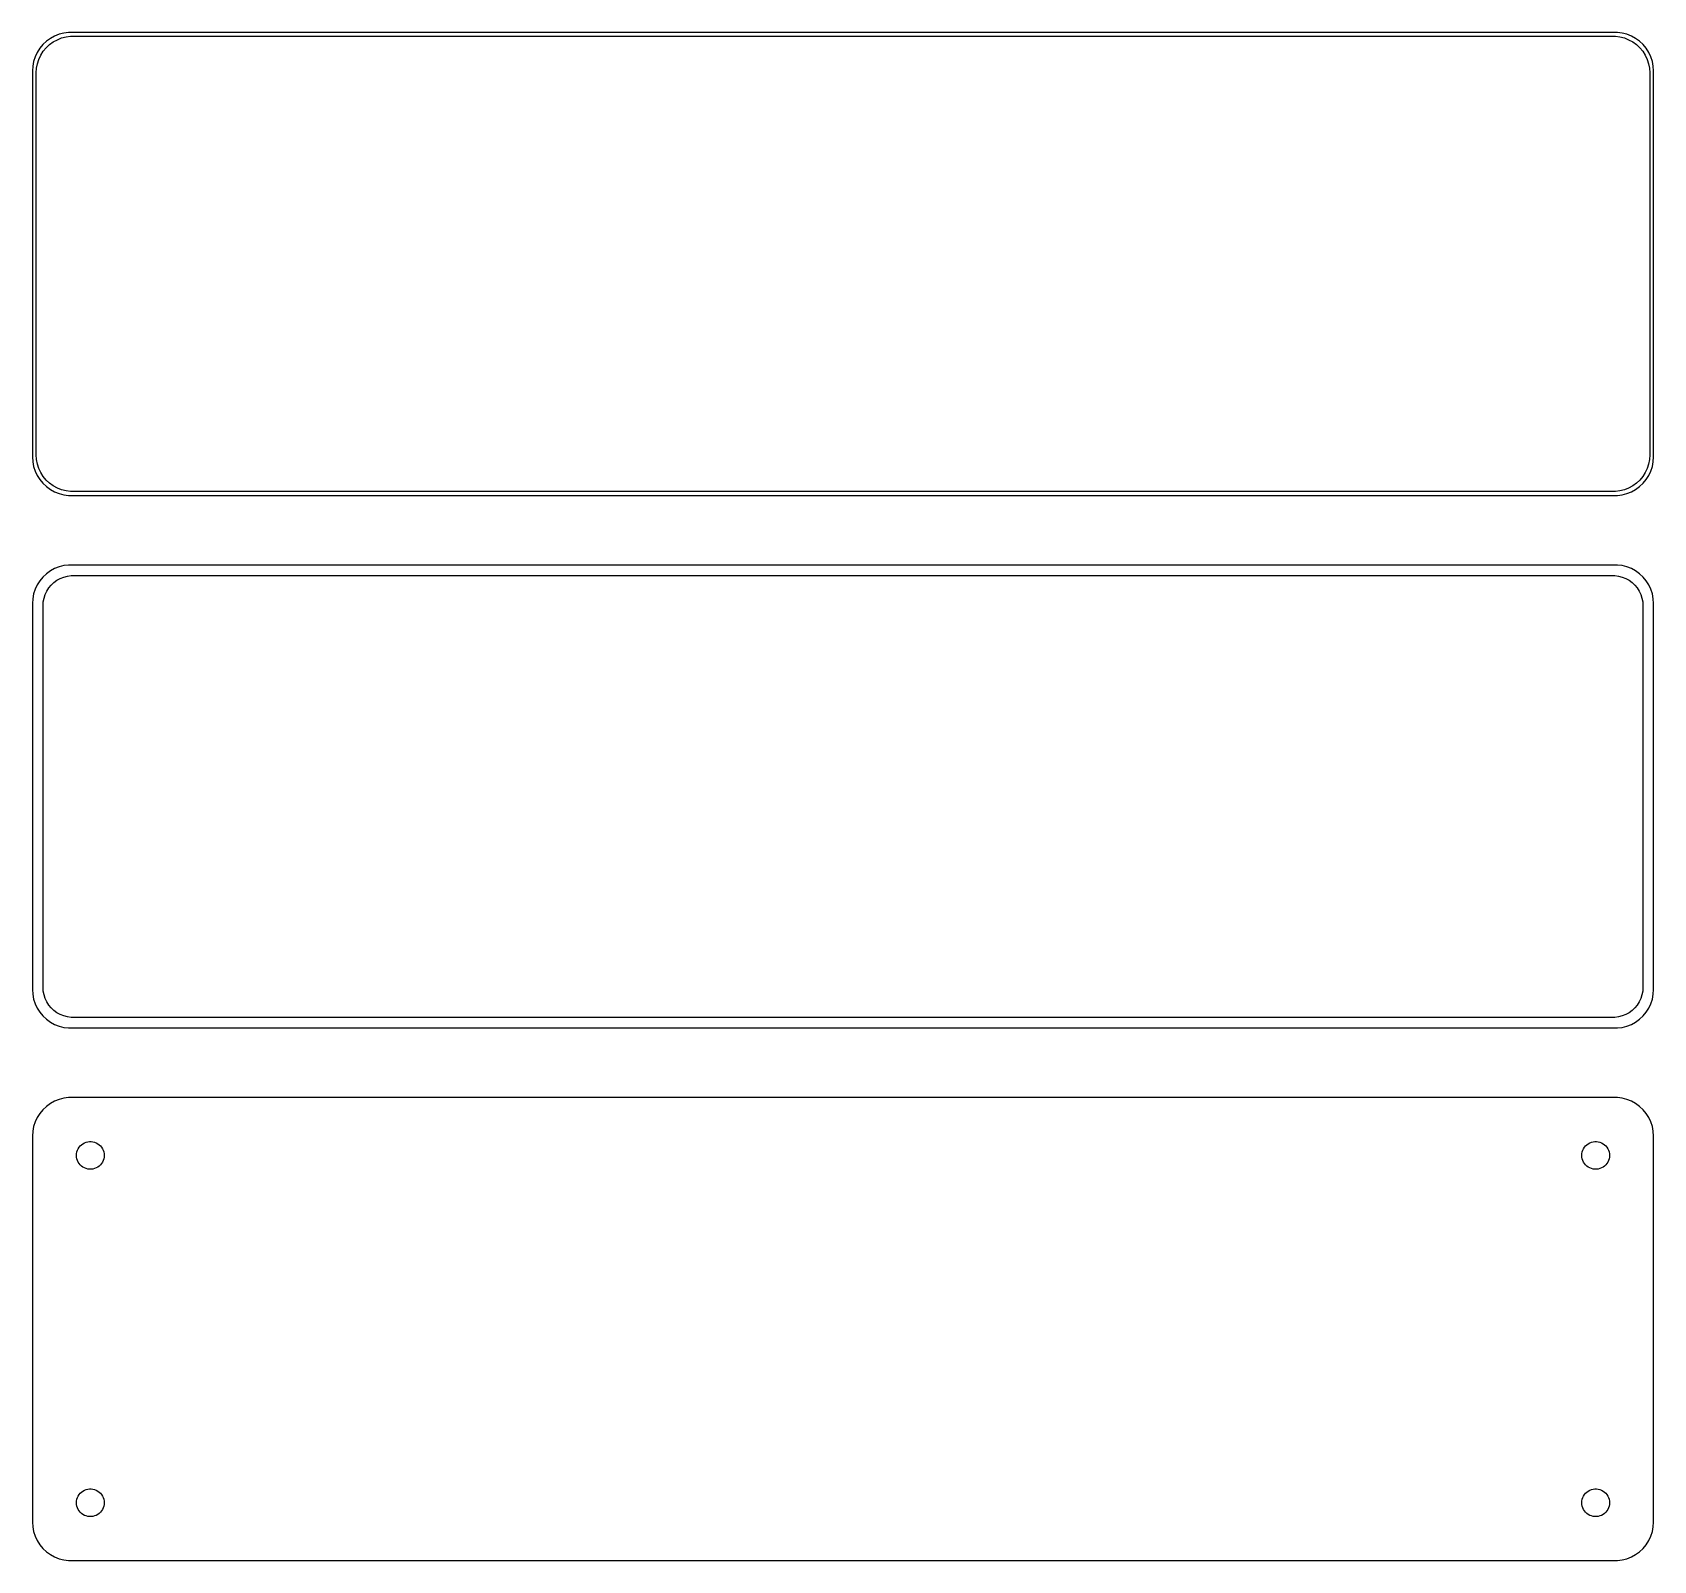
# Model space of a CAD drawing. Header units: metres. Extents: x -105 to 105, y 108 to 306.
import ezdxf

# ---------------------------------------------------------------- set-up
doc = ezdxf.new("R2010")
doc.units = ezdxf.units.M

msp = doc.modelspace()

# ---------------------------------------------------------------- linework, layer by layer
for p, q in [((-103.187, 304.853), (-103.645, 304.423)), ((-102.679, 305.222), (-103.187, 304.853)), ((-102.778, 304.41), (-102.295, 304.761)), ((-102.129, 305.524), (-102.679, 305.222)), ((-102.295, 304.761), (-101.772, 305.048)), ((-101.545, 305.755), (-102.129, 305.524)), ((-101.772, 305.048), (-101.218, 305.268)), ((-100.937, 305.911), (-101.545, 305.755)), ((-101.218, 305.268), (-100.64, 305.416)), ((-100.314, 305.99), (-100.937, 305.911)), ((-100.64, 305.416), (-100.048, 305.491)), ((100.314, 305.99), (-100.314, 305.99)), ((-100.048, 305.491), (100.048, 305.491)), ((100.048, 305.491), (100.64, 305.416)), ((100.937, 305.911), (100.314, 305.99)), ((100.64, 305.416), (101.218, 305.268)), ((101.545, 305.755), (100.937, 305.911)), ((101.218, 305.268), (101.772, 305.048)), ((102.129, 305.524), (101.545, 305.755)), ((101.772, 305.048), (102.295, 304.761)), ((102.679, 305.222), (102.129, 305.524)), ((102.295, 304.761), (102.778, 304.41)), ((103.187, 304.853), (102.679, 305.222)), ((103.645, 304.423), (103.187, 304.853)), ((-104.649, 302.841), (-104.843, 302.243)), ((-104.382, 303.409), (-104.649, 302.841)), ((-104.045, 303.939), (-104.382, 303.409)), ((-104.351, 301.931), (-104.166, 302.499)), ((-104.166, 302.499), (-103.912, 303.038)), ((-103.645, 304.423), (-104.045, 303.939)), ((-103.912, 303.038), (-103.593, 303.542)), ((-103.593, 303.542), (-103.213, 304.002)), ((-103.213, 304.002), (-102.778, 304.41)), ((102.778, 304.41), (103.213, 304.002)), ((103.213, 304.002), (103.593, 303.542)), ((103.593, 303.542), (103.912, 303.038)), ((104.045, 303.939), (103.645, 304.423)), ((103.912, 303.038), (104.166, 302.499)), ((104.382, 303.409), (104.045, 303.939)), ((104.166, 302.499), (104.351, 301.931)), ((104.649, 302.841), (104.382, 303.409)), ((104.843, 302.243), (104.649, 302.841)), ((-104.961, 301.627), (-105, 301)), ((-105, 301), (-105, 251)), ((-104.843, 302.243), (-104.961, 301.627)), ((-104.5, 300.75), (-104.463, 301.345)), ((-104.5, 251.25), (-104.5, 300.75)), ((-104.463, 301.345), (-104.351, 301.931)), ((104.351, 301.931), (104.463, 301.345)), ((104.463, 301.345), (104.5, 300.75)), ((104.5, 300.75), (104.5, 251.25)), ((104.961, 301.627), (104.843, 302.243)), ((105, 301), (104.961, 301.627)), ((105, 251), (105, 301)), ((-105, 251), (-104.961, 250.373)), ((-104.961, 250.373), (-104.843, 249.757)), ((-104.463, 250.655), (-104.5, 251.25)), ((-104.351, 250.069), (-104.463, 250.655)), ((-104.166, 249.501), (-104.351, 250.069)), ((104.351, 250.069), (104.166, 249.501)), ((104.463, 250.655), (104.351, 250.069)), ((104.5, 251.25), (104.463, 250.655)), ((104.843, 249.757), (104.961, 250.373)), ((104.961, 250.373), (105, 251)), ((-104.843, 249.757), (-104.649, 249.159)), ((-104.649, 249.159), (-104.382, 248.591)), ((-104.382, 248.591), (-104.045, 248.061)), ((-103.912, 248.962), (-104.166, 249.501)), ((-104.045, 248.061), (-103.645, 247.577)), ((-103.593, 248.458), (-103.912, 248.962)), ((-103.213, 247.998), (-103.593, 248.458)), ((-102.778, 247.59), (-103.213, 247.998)), ((103.213, 247.998), (102.778, 247.59)), ((103.593, 248.458), (103.213, 247.998)), ((103.912, 248.962), (103.593, 248.458)), ((103.645, 247.577), (104.045, 248.061)), ((104.166, 249.501), (103.912, 248.962)), ((104.045, 248.061), (104.382, 248.591)), ((104.382, 248.591), (104.649, 249.159)), ((104.649, 249.159), (104.843, 249.757)), ((-103.645, 247.577), (-103.187, 247.147)), ((-103.187, 247.147), (-102.679, 246.778)), ((-102.295, 247.239), (-102.778, 247.59)), ((-102.679, 246.778), (-102.129, 246.476)), ((-101.772, 246.952), (-102.295, 247.239)), ((-102.129, 246.476), (-101.545, 246.245)), ((-101.218, 246.732), (-101.772, 246.952)), ((-101.545, 246.245), (-100.937, 246.089)), ((-100.64, 246.584), (-101.218, 246.732)), ((-100.937, 246.089), (-100.314, 246.01)), ((-100.048, 246.509), (-100.64, 246.584)), ((-100.314, 246.01), (100.314, 246.01)), ((100.048, 246.509), (-100.048, 246.509)), ((100.64, 246.584), (100.048, 246.509)), ((100.314, 246.01), (100.937, 246.089)), ((101.218, 246.732), (100.64, 246.584)), ((100.937, 246.089), (101.545, 246.245)), ((101.772, 246.952), (101.218, 246.732)), ((101.545, 246.245), (102.129, 246.476)), ((102.295, 247.239), (101.772, 246.952)), ((102.129, 246.476), (102.679, 246.778)), ((102.778, 247.59), (102.295, 247.239)), ((102.679, 246.778), (103.187, 247.147)), ((103.187, 247.147), (103.645, 247.577)), ((-103.645, 235.423), (-104.045, 234.939)), ((-103.187, 235.853), (-103.645, 235.423)), ((-102.679, 236.222), (-103.187, 235.853)), ((-102.129, 236.524), (-102.679, 236.222)), ((-101.545, 236.755), (-102.129, 236.524)), ((-101.823, 235.017), (-101.398, 235.251)), ((-100.937, 236.911), (-101.545, 236.755)), ((-101.398, 235.251), (-100.946, 235.43)), ((-100.946, 235.43), (-100.475, 235.551)), ((-100.314, 236.99), (-100.937, 236.911)), ((-100.475, 235.551), (-99.993, 235.612)), ((100.314, 236.99), (-100.314, 236.99)), ((-99.993, 235.612), (99.993, 235.612)), ((99.993, 235.612), (100.475, 235.551)), ((100.937, 236.911), (100.314, 236.99)), ((100.475, 235.551), (100.946, 235.43)), ((101.545, 236.755), (100.937, 236.911)), ((100.946, 235.43), (101.398, 235.251)), ((101.398, 235.251), (101.823, 235.017)), ((102.129, 236.524), (101.545, 236.755)), ((102.679, 236.222), (102.129, 236.524)), ((103.187, 235.853), (102.679, 236.222)), ((103.645, 235.423), (103.187, 235.853)), ((104.045, 234.939), (103.645, 235.423)), ((-104.843, 233.243), (-104.961, 232.627)), ((-104.649, 233.841), (-104.843, 233.243)), ((-104.382, 234.409), (-104.649, 233.841)), ((-104.045, 234.939), (-104.382, 234.409)), ((-103.498, 232.712), (-103.348, 233.174)), ((-103.348, 233.174), (-103.141, 233.614)), ((-103.141, 233.614), (-102.88, 234.024)), ((-102.88, 234.024), (-102.571, 234.399)), ((-102.571, 234.399), (-102.216, 234.731)), ((-102.216, 234.731), (-101.823, 235.017)), ((101.823, 235.017), (102.216, 234.731)), ((102.216, 234.731), (102.571, 234.399)), ((102.571, 234.399), (102.88, 234.024)), ((102.88, 234.024), (103.141, 233.614)), ((103.141, 233.614), (103.348, 233.174)), ((103.348, 233.174), (103.498, 232.712)), ((104.382, 234.409), (104.045, 234.939)), ((104.649, 233.841), (104.382, 234.409)), ((104.843, 233.243), (104.649, 233.841)), ((104.961, 232.627), (104.843, 233.243)), ((-104.961, 232.627), (-105, 232)), ((-105, 232), (-105, 182)), ((-103.619, 231.75), (-103.589, 232.235)), ((-103.619, 182.25), (-103.619, 231.75)), ((-103.589, 232.235), (-103.498, 232.712)), ((103.498, 232.712), (103.589, 232.235)), ((103.589, 232.235), (103.619, 231.75)), ((103.619, 231.75), (103.619, 182.25)), ((105, 232), (104.961, 232.627)), ((105, 182), (105, 232)), ((-105, 182), (-104.961, 181.373)), ((-104.961, 181.373), (-104.843, 180.757)), ((-104.843, 180.757), (-104.649, 180.159)), ((-103.589, 181.765), (-103.619, 182.25)), ((-103.498, 181.288), (-103.589, 181.765)), ((-103.348, 180.826), (-103.498, 181.288)), ((-103.141, 180.386), (-103.348, 180.826)), ((103.348, 180.826), (103.141, 180.386)), ((103.498, 181.288), (103.348, 180.826)), ((103.589, 181.765), (103.498, 181.288)), ((103.619, 182.25), (103.589, 181.765)), ((104.649, 180.159), (104.843, 180.757)), ((104.843, 180.757), (104.961, 181.373)), ((104.961, 181.373), (105, 182)), ((-104.649, 180.159), (-104.382, 179.591)), ((-104.382, 179.591), (-104.045, 179.061)), ((-104.045, 179.061), (-103.645, 178.577)), ((-103.645, 178.577), (-103.187, 178.147)), ((-102.88, 179.976), (-103.141, 180.386)), ((-102.571, 179.601), (-102.88, 179.976)), ((-102.216, 179.269), (-102.571, 179.601)), ((-101.823, 178.983), (-102.216, 179.269)), ((-101.398, 178.749), (-101.823, 178.983)), ((-100.946, 178.57), (-101.398, 178.749)), ((-100.475, 178.449), (-100.946, 178.57)), ((100.946, 178.57), (100.475, 178.449)), ((101.398, 178.749), (100.946, 178.57)), ((101.823, 178.983), (101.398, 178.749)), ((102.216, 179.269), (101.823, 178.983)), ((102.571, 179.601), (102.216, 179.269)), ((102.88, 179.976), (102.571, 179.601)), ((103.141, 180.386), (102.88, 179.976)), ((103.187, 178.147), (103.645, 178.577)), ((103.645, 178.577), (104.045, 179.061)), ((104.045, 179.061), (104.382, 179.591)), ((104.382, 179.591), (104.649, 180.159)), ((-103.187, 178.147), (-102.679, 177.778)), ((-102.679, 177.778), (-102.129, 177.476)), ((-102.129, 177.476), (-101.545, 177.245)), ((-101.545, 177.245), (-100.937, 177.089)), ((-100.937, 177.089), (-100.314, 177.01)), ((-99.993, 178.388), (-100.475, 178.449)), ((-100.314, 177.01), (100.314, 177.01)), ((99.993, 178.388), (-99.993, 178.388)), ((100.475, 178.449), (99.993, 178.388)), ((100.314, 177.01), (100.937, 177.089)), ((100.937, 177.089), (101.545, 177.245)), ((101.545, 177.245), (102.129, 177.476)), ((102.129, 177.476), (102.679, 177.778)), ((102.679, 177.778), (103.187, 178.147)), ((-104.045, 165.939), (-104.382, 165.409)), ((-103.645, 166.423), (-104.045, 165.939)), ((-103.187, 166.853), (-103.645, 166.423)), ((-102.679, 167.222), (-103.187, 166.853)), ((-102.129, 167.524), (-102.679, 167.222)), ((-101.545, 167.755), (-102.129, 167.524)), ((-100.937, 167.911), (-101.545, 167.755)), ((-100.314, 167.99), (-100.937, 167.911)), ((100.314, 167.99), (-100.314, 167.99)), ((100.937, 167.911), (100.314, 167.99)), ((101.545, 167.755), (100.937, 167.911)), ((102.129, 167.524), (101.545, 167.755)), ((102.679, 167.222), (102.129, 167.524)), ((103.187, 166.853), (102.679, 167.222)), ((103.645, 166.423), (103.187, 166.853)), ((104.045, 165.939), (103.645, 166.423)), ((104.382, 165.409), (104.045, 165.939)), ((-104.843, 164.243), (-104.961, 163.627)), ((-104.649, 164.841), (-104.843, 164.243)), ((-104.382, 165.409), (-104.649, 164.841)), ((104.649, 164.841), (104.382, 165.409)), ((104.843, 164.243), (104.649, 164.841)), ((104.961, 163.627), (104.843, 164.243)), ((-104.961, 163.627), (-105, 163)), ((-105, 163), (-105, 113)), ((-98.9562, 161.558), (-98.8121, 161.732)), ((-98.8121, 161.732), (-98.6474, 161.887)), ((-98.6474, 161.887), (-98.4645, 162.02)), ((-98.4645, 162.02), (-98.2664, 162.129)), ((-98.2664, 162.129), (-98.0562, 162.212)), ((-98.0562, 162.212), (-97.8373, 162.268)), ((-97.8373, 162.268), (-97.613, 162.296)), ((-97.613, 162.296), (-97.387, 162.296)), ((-97.387, 162.296), (-97.1627, 162.268)), ((-97.1627, 162.268), (-96.9438, 162.212)), ((-96.9438, 162.212), (-96.7336, 162.129)), ((-96.7336, 162.129), (-96.5355, 162.02)), ((-96.5355, 162.02), (-96.3526, 161.887)), ((-96.3526, 161.887), (-96.1879, 161.732)), ((-96.1879, 161.732), (-96.0438, 161.558)), ((96.0438, 161.558), (96.1879, 161.732)), ((96.1879, 161.732), (96.3526, 161.887)), ((96.3526, 161.887), (96.5355, 162.02)), ((96.5355, 162.02), (96.7336, 162.129)), ((96.7336, 162.129), (96.9438, 162.212)), ((96.9438, 162.212), (97.1627, 162.268)), ((97.1627, 162.268), (97.387, 162.296)), ((97.387, 162.296), (97.613, 162.296)), ((97.613, 162.296), (97.8373, 162.268)), ((97.8373, 162.268), (98.0562, 162.212)), ((98.0562, 162.212), (98.2664, 162.129)), ((98.2664, 162.129), (98.4645, 162.02)), ((98.4645, 162.02), (98.6474, 161.887)), ((98.6474, 161.887), (98.8121, 161.732)), ((98.8121, 161.732), (98.9562, 161.558)), ((105, 163), (104.961, 163.627)), ((105, 113), (105, 163)), ((-99.3, 160.5), (-99.2858, 160.726)), ((-99.2858, 160.274), (-99.3, 160.5)), ((-99.2858, 160.726), (-99.2434, 160.948)), ((-99.2434, 160.052), (-99.2858, 160.274)), ((-99.2434, 160.948), (-99.1736, 161.163)), ((-99.1736, 159.837), (-99.2434, 160.052)), ((-99.1736, 161.163), (-99.0773, 161.367)), ((-99.0773, 159.633), (-99.1736, 159.837)), ((-99.0773, 161.367), (-98.9562, 161.558)), ((-98.9562, 159.442), (-99.0773, 159.633)), ((-96.0438, 161.558), (-95.9226, 161.367)), ((-95.9226, 159.633), (-96.0438, 159.442)), ((-95.9226, 161.367), (-95.8264, 161.163)), ((-95.8264, 159.837), (-95.9226, 159.633)), ((-95.8264, 161.163), (-95.7565, 160.948)), ((-95.7565, 160.052), (-95.8264, 159.837)), ((-95.7565, 160.948), (-95.7142, 160.726)), ((-95.7142, 160.274), (-95.7565, 160.052)), ((-95.7142, 160.726), (-95.7, 160.5)), ((-95.7, 160.5), (-95.7142, 160.274)), ((95.7, 160.5), (95.7142, 160.726)), ((95.7142, 160.274), (95.7, 160.5)), ((95.7142, 160.726), (95.7565, 160.948)), ((95.7565, 160.052), (95.7142, 160.274)), ((95.7565, 160.948), (95.8264, 161.163)), ((95.8264, 159.837), (95.7565, 160.052)), ((95.8264, 161.163), (95.9226, 161.367)), ((95.9226, 159.633), (95.8264, 159.837)), ((95.9226, 161.367), (96.0438, 161.558)), ((96.0438, 159.442), (95.9226, 159.633)), ((98.9562, 161.558), (99.0773, 161.367)), ((99.0773, 159.633), (98.9562, 159.442)), ((99.0773, 161.367), (99.1736, 161.163)), ((99.1736, 159.837), (99.0773, 159.633)), ((99.1736, 161.163), (99.2434, 160.948)), ((99.2434, 160.052), (99.1736, 159.837)), ((99.2434, 160.948), (99.2858, 160.726)), ((99.2858, 160.274), (99.2434, 160.052)), ((99.2858, 160.726), (99.3, 160.5)), ((99.3, 160.5), (99.2858, 160.274)), ((-98.8121, 159.268), (-98.9562, 159.442)), ((-98.6474, 159.113), (-98.8121, 159.268)), ((-98.4645, 158.98), (-98.6474, 159.113)), ((-98.2664, 158.871), (-98.4645, 158.98)), ((-98.0562, 158.788), (-98.2664, 158.871)), ((-97.8373, 158.732), (-98.0562, 158.788)), ((-97.613, 158.704), (-97.8373, 158.732)), ((-97.387, 158.704), (-97.613, 158.704)), ((-97.1627, 158.732), (-97.387, 158.704)), ((-96.9438, 158.788), (-97.1627, 158.732)), ((-96.7336, 158.871), (-96.9438, 158.788)), ((-96.5355, 158.98), (-96.7336, 158.871)), ((-96.3526, 159.113), (-96.5355, 158.98)), ((-96.1879, 159.268), (-96.3526, 159.113)), ((-96.0438, 159.442), (-96.1879, 159.268)), ((96.1879, 159.268), (96.0438, 159.442)), ((96.3526, 159.113), (96.1879, 159.268)), ((96.5355, 158.98), (96.3526, 159.113)), ((96.7336, 158.871), (96.5355, 158.98)), ((96.9438, 158.788), (96.7336, 158.871)), ((97.1627, 158.732), (96.9438, 158.788)), ((97.387, 158.704), (97.1627, 158.732)), ((97.613, 158.704), (97.387, 158.704)), ((97.8373, 158.732), (97.613, 158.704)), ((98.0562, 158.788), (97.8373, 158.732)), ((98.2664, 158.871), (98.0562, 158.788)), ((98.4645, 158.98), (98.2664, 158.871)), ((98.6474, 159.113), (98.4645, 158.98)), ((98.8121, 159.268), (98.6474, 159.113)), ((98.9562, 159.442), (98.8121, 159.268)), ((-99.3, 115.5), (-99.2858, 115.726)), ((-99.2858, 115.274), (-99.3, 115.5)), ((-99.2858, 115.726), (-99.2434, 115.948)), ((-99.2434, 115.948), (-99.1736, 116.163)), ((-99.1736, 116.163), (-99.0773, 116.367)), ((-99.0773, 116.367), (-98.9562, 116.558)), ((-98.9562, 116.558), (-98.8121, 116.732)), ((-98.8121, 116.732), (-98.6474, 116.887)), ((-98.6474, 116.887), (-98.4645, 117.02)), ((-98.4645, 117.02), (-98.2664, 117.129)), ((-98.2664, 117.129), (-98.0562, 117.212)), ((-98.0562, 117.212), (-97.8373, 117.268)), ((-97.8373, 117.268), (-97.613, 117.296)), ((-97.613, 117.296), (-97.387, 117.296)), ((-97.387, 117.296), (-97.1627, 117.268)), ((-97.1627, 117.268), (-96.9438, 117.212)), ((-96.9438, 117.212), (-96.7336, 117.129)), ((-96.7336, 117.129), (-96.5355, 117.02)), ((-96.5355, 117.02), (-96.3526, 116.887)), ((-96.3526, 116.887), (-96.1879, 116.732)), ((-96.1879, 116.732), (-96.0438, 116.558)), ((-96.0438, 116.558), (-95.9226, 116.367)), ((-95.9226, 116.367), (-95.8264, 116.163)), ((-95.8264, 116.163), (-95.7565, 115.948)), ((-95.7565, 115.948), (-95.7142, 115.726)), ((-95.7142, 115.726), (-95.7, 115.5)), ((-95.7, 115.5), (-95.7142, 115.274)), ((95.7, 115.5), (95.7142, 115.726)), ((95.7142, 115.274), (95.7, 115.5)), ((95.7142, 115.726), (95.7565, 115.948)), ((95.7565, 115.948), (95.8264, 116.163)), ((95.8264, 116.163), (95.9226, 116.367)), ((95.9226, 116.367), (96.0438, 116.558)), ((96.0438, 116.558), (96.1879, 116.732)), ((96.1879, 116.732), (96.3526, 116.887)), ((96.3526, 116.887), (96.5355, 117.02)), ((96.5355, 117.02), (96.7336, 117.129)), ((96.7336, 117.129), (96.9438, 117.212)), ((96.9438, 117.212), (97.1627, 117.268)), ((97.1627, 117.268), (97.387, 117.296)), ((97.387, 117.296), (97.613, 117.296)), ((97.613, 117.296), (97.8373, 117.268)), ((97.8373, 117.268), (98.0562, 117.212)), ((98.0562, 117.212), (98.2664, 117.129)), ((98.2664, 117.129), (98.4645, 117.02)), ((98.4645, 117.02), (98.6474, 116.887)), ((98.6474, 116.887), (98.8121, 116.732)), ((98.8121, 116.732), (98.9562, 116.558)), ((98.9562, 116.558), (99.0773, 116.367)), ((99.0773, 116.367), (99.1736, 116.163)), ((99.1736, 116.163), (99.2434, 115.948)), ((99.2434, 115.948), (99.2858, 115.726)), ((99.2858, 115.726), (99.3, 115.5)), ((99.3, 115.5), (99.2858, 115.274)), ((-99.2434, 115.052), (-99.2858, 115.274)), ((-99.1736, 114.837), (-99.2434, 115.052)), ((-99.0773, 114.633), (-99.1736, 114.837)), ((-98.9562, 114.442), (-99.0773, 114.633)), ((-98.8121, 114.268), (-98.9562, 114.442)), ((-98.6474, 114.113), (-98.8121, 114.268)), ((-98.4645, 113.98), (-98.6474, 114.113)), ((-98.2664, 113.871), (-98.4645, 113.98)), ((-98.0562, 113.788), (-98.2664, 113.871)), ((-97.8373, 113.732), (-98.0562, 113.788)), ((-97.613, 113.704), (-97.8373, 113.732)), ((-97.387, 113.704), (-97.613, 113.704)), ((-97.1627, 113.732), (-97.387, 113.704)), ((-96.9438, 113.788), (-97.1627, 113.732)), ((-96.7336, 113.871), (-96.9438, 113.788)), ((-96.5355, 113.98), (-96.7336, 113.871)), ((-96.3526, 114.113), (-96.5355, 113.98)), ((-96.1879, 114.268), (-96.3526, 114.113)), ((-96.0438, 114.442), (-96.1879, 114.268)), ((-95.9226, 114.633), (-96.0438, 114.442)), ((-95.8264, 114.837), (-95.9226, 114.633)), ((-95.7565, 115.052), (-95.8264, 114.837)), ((-95.7142, 115.274), (-95.7565, 115.052)), ((95.7565, 115.052), (95.7142, 115.274)), ((95.8264, 114.837), (95.7565, 115.052)), ((95.9226, 114.633), (95.8264, 114.837)), ((96.0438, 114.442), (95.9226, 114.633)), ((96.1879, 114.268), (96.0438, 114.442)), ((96.3526, 114.113), (96.1879, 114.268)), ((96.5355, 113.98), (96.3526, 114.113)), ((96.7336, 113.871), (96.5355, 113.98)), ((96.9438, 113.788), (96.7336, 113.871)), ((97.1627, 113.732), (96.9438, 113.788)), ((97.387, 113.704), (97.1627, 113.732)), ((97.613, 113.704), (97.387, 113.704)), ((97.8373, 113.732), (97.613, 113.704)), ((98.0562, 113.788), (97.8373, 113.732)), ((98.2664, 113.871), (98.0562, 113.788)), ((98.4645, 113.98), (98.2664, 113.871)), ((98.6474, 114.113), (98.4645, 113.98)), ((98.8121, 114.268), (98.6474, 114.113)), ((98.9562, 114.442), (98.8121, 114.268)), ((99.0773, 114.633), (98.9562, 114.442)), ((99.1736, 114.837), (99.0773, 114.633)), ((99.2434, 115.052), (99.1736, 114.837)), ((99.2858, 115.274), (99.2434, 115.052)), ((-105, 113), (-104.961, 112.373)), ((-104.961, 112.373), (-104.843, 111.757)), ((-104.843, 111.757), (-104.649, 111.159)), ((104.649, 111.159), (104.843, 111.757)), ((104.843, 111.757), (104.961, 112.373)), ((104.961, 112.373), (105, 113)), ((-104.649, 111.159), (-104.382, 110.591)), ((-104.382, 110.591), (-104.045, 110.061)), ((-104.045, 110.061), (-103.645, 109.577)), ((-103.645, 109.577), (-103.187, 109.147)), ((103.187, 109.147), (103.645, 109.577)), ((103.645, 109.577), (104.045, 110.061)), ((104.045, 110.061), (104.382, 110.591)), ((104.382, 110.591), (104.649, 111.159)), ((-103.187, 109.147), (-102.679, 108.778)), ((-102.679, 108.778), (-102.129, 108.476)), ((-102.129, 108.476), (-101.545, 108.245)), ((-101.545, 108.245), (-100.937, 108.089)), ((-100.937, 108.089), (-100.314, 108.01)), ((-100.314, 108.01), (100.314, 108.01)), ((100.314, 108.01), (100.937, 108.089)), ((100.937, 108.089), (101.545, 108.245)), ((101.545, 108.245), (102.129, 108.476)), ((102.129, 108.476), (102.679, 108.778)), ((102.679, 108.778), (103.187, 109.147))]:
    msp.add_line(p, q)

doc.saveas('drawing.dxf')
